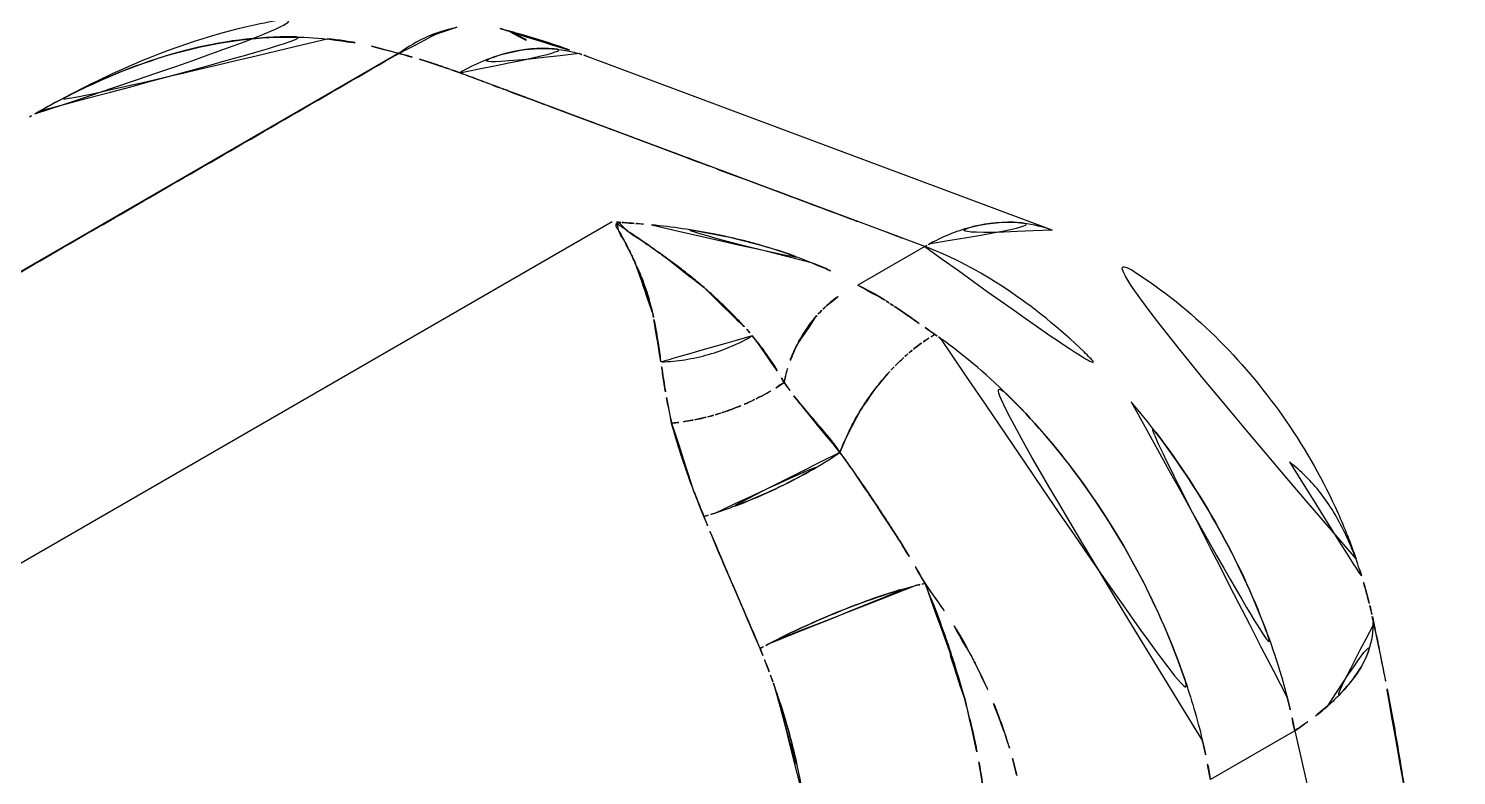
# Model space of a CAD drawing. Extents: x 16296660632 to 16296668616, y -37409619871 to -37409616241.
# Drawn here: x 16296668383.88 to 16296668428.5, y -37409617296.55 to -37409617273.2 of the extents above; entities that cross this region are included whole.
import ezdxf

# ---------------------------------------------------------------- set-up
doc = ezdxf.new("R2010")
doc.units = 0
doc.header["$LTSCALE"] = 10
doc.header["$MEASUREMENT"] = 0
doc.layers.get('0').update_dxf_attribs({"linetype": 'CONTINUOUS'})

msp = doc.modelspace()

# ---------------------------------------------------------------- linework, layer by layer
at = {"linetype": 'Continuous'}
for p, q in [((16296668395.449141, -37409617273.971077), (16296668370.458799, -37409617288.417267)), ((16296668401.32501, -37409617274.062286), (16296668415.860331, -37409617279.494713)), ((16296668411.88817, -37409617280.013237), (16296668397.352859, -37409617274.580811)), ((16296668402.121099, -37409617279.243431), (16296668357.93714, -37409617304.752457)), ((16296668411.88817, -37409617280.013237), (16296668409.79948, -37409617281.219109)), ((16296668423.449591, -37409617295.147041), (16296668420.8104, -37409617296.670738)), ((16296668423.449591, -37409617295.147041), (16296668428.49999, -37409617317.454643))]:
    msp.add_line(p, q, dxfattribs=at)
for points, start_tangent, end_tangent in [([(16296668384.082701, -37409617275.864952), (16296668386.659679, -37409617274.542252), (16296668390.984619, -37409617273.081261), (16296668395.32823, -37409617272.701561)], (0.868086171, 0.496413537), (0.998981567, -0.045120155)), ([(16296668395.45204, -37409617273.97583), (16296668396.375561, -37409617273.440331), (16296668397.268141, -37409617273.159363)], (0.812358887, 0.583157816), (0.983655389, 0.180061309)), ([(16296668397.26824, -37409617273.159821), (16296668396.99877, -37409617273.21907), (16296668395.452009, -37409617273.97525)], (-0.984145978, -0.177360349), (-0.812380224, -0.583128092)), ([(16296668398.616791, -37409617273.201424), (16296668398.928961, -37409617273.302788)], (0.966791251, -0.255567362), (0.932651898, -0.360777546)), ([(16296668398.61684, -37409617273.20121), (16296668399.287531, -37409617273.386711), (16296668400.653799, -37409617273.820847), (16296668401.324181, -37409617274.06208)], (0.967041751, -0.254617853), (0.936751753, -0.349994504)), ([(16296668398.928961, -37409617273.302788), (16296668399.267611, -37409617273.458603), (16296668399.804251, -37409617273.822594)], (0.932651898, -0.360777546), (0.769252644, -0.638944731)), ([(16296668384.24633, -37409617275.772011), (16296668385.20977, -37409617275.260406), (16296668388.77844, -37409617273.881813), (16296668392.169769, -37409617273.460114), (16296668393.210871, -37409617273.518913)], (0.87305184, 0.487627404), (0.994949948, -0.100372312)), ([(16296668393.210211, -37409617273.525299), (16296668392.05777, -37409617273.462738), (16296668388.624809, -37409617273.924583), (16296668385.069771, -37409617275.331467), (16296668384.24655, -37409617275.7724)], (-0.99470902, 0.102732491), (-0.872779876, -0.488114012)), ([(16296668393.210871, -37409617273.518913), (16296668395.449141, -37409617273.971077)], (0.994949948, -0.100372312), (0.955216797, -0.295906862)), ([(16296668395.452009, -37409617273.97525), (16296668393.210211, -37409617273.525299)], (-0.95733306, 0.288986873), (-0.99470902, 0.102732491)), ([(16296668397.352859, -37409617274.580811), (16296668398.870029, -37409617273.957024), (16296668400.309959, -37409617273.83503), (16296668401.08436, -37409617273.982269)], (0.866030302, 0.499991517), (0.958352131, -0.285589203)), ([(16296668401.084511, -37409617273.981789), (16296668400.667721, -37409617273.882301), (16296668399.54352, -37409617273.840691), (16296668398.41925, -37409617274.090309), (16296668397.352831, -37409617274.580811)], (-0.958069111, 0.28653722), (-0.866030278, -0.499991557)), ([(16296668370.460711, -37409617288.420593), (16296668373.37882, -37409617286.735558), (16296668378.08602, -37409617284.016243), (16296668382.986179, -37409617281.184013), (16296668388.720909, -37409617277.867882), (16296668395.449711, -37409617273.975166)], (0.866025458, 0.499999906), (0.86554962, 0.500823178)), ([(16296668395.449711, -37409617273.975166), (16296668395.793051, -37409617274.06871), (16296668396.09621, -37409617274.157112)], (0.966752074, -0.25571552), (0.957666129, -0.287881199)), ([(16296668396.941669, -37409617274.432037), (16296668396.83285, -37409617274.394341), (16296668395.45204, -37409617273.97583)], (-0.943912563, 0.330195509), (-0.967021485, 0.254694812)), ([(16296668396.09621, -37409617274.157112), (16296668396.366329, -37409617274.240402), (16296668396.583321, -37409617274.310417), (16296668396.77985, -37409617274.376198), (16296668396.941669, -37409617274.432053)], (0.957666129, -0.287881199), (0.943922914, -0.330165916)), ([(16296668401.08436, -37409617273.982269), (16296668401.322189, -37409617274.061729)], (0.958352131, -0.285589203), (0.937508033, -0.34796363)), ([(16296668401.324129, -37409617274.062218), (16296668401.084511, -37409617273.981789)], (-0.936936096, 0.349500717), (-0.958069111, 0.28653722)), ([(16296668396.941669, -37409617274.432053), (16296668396.966499, -37409617274.440758), (16296668397.146061, -37409617274.504761)], (0.943922914, -0.330165916), (0.940235598, -0.340524624)), ([(16296668397.146061, -37409617274.504761), (16296668396.941669, -37409617274.432037)], (-0.940350566, 0.340207014), (-0.943912563, 0.330195509)), ([(16296668397.146061, -37409617274.504761), (16296668397.149639, -37409617274.506073), (16296668397.35993, -37409617274.583458), (16296668397.366791, -37409617274.586021)], (0.940235598, -0.340524624), (0.93713124, -0.348977132)), ([(16296668397.352831, -37409617274.580811), (16296668397.146061, -37409617274.504761)], (-0.936718618, 0.350083177), (-0.940350566, 0.340207014)), ([(16296668397.366791, -37409617274.586021), (16296668397.55608, -37409617274.656754)], (0.93713124, -0.348977132), (0.936600733, -0.35039844)), ([(16296668397.55608, -37409617274.656754), (16296668397.76038, -37409617274.733124), (16296668397.993971, -37409617274.820419), (16296668398.020599, -37409617274.830383)], (0.936600733, -0.35039844), (0.93671036, -0.350105273)), ([(16296668398.020599, -37409617274.830383), (16296668398.205561, -37409617274.899498)], (0.93671036, -0.350105273), (0.936719432, -0.350080998)), ([(16296668398.205561, -37409617274.899498), (16296668398.377041, -37409617274.963577)], (0.936719432, -0.350080998), (0.936715845, -0.350090597)), ([(16296668398.377041, -37409617274.963577), (16296668398.401739, -37409617274.972832), (16296668398.56579, -37409617275.034142), (16296668398.665701, -37409617275.07148)], (0.936715845, -0.350090597), (0.936716685, -0.350088349)), ([(16296668398.665701, -37409617275.07148), (16296668398.71327, -37409617275.089256), (16296668398.793159, -37409617275.119118)], (0.936716685, -0.350088349), (0.936716753, -0.350088167)), ([(16296668398.793159, -37409617275.119118), (16296668398.8475, -37409617275.139412), (16296668398.971769, -37409617275.185867), (16296668399.08943, -37409617275.229843), (16296668399.203779, -37409617275.272583), (16296668399.31814, -37409617275.315308), (16296668399.435841, -37409617275.359306), (16296668399.56019, -37409617275.405777), (16296668399.694521, -37409617275.455978), (16296668399.842131, -37409617275.511162), (16296668400.006359, -37409617275.572533), (16296668400.114321, -37409617275.612877)], (0.936716753, -0.350088167), (0.936716742, -0.350088197)), ([(16296668400.114321, -37409617275.612877), (16296668400.1905, -37409617275.641342), (16296668400.39789, -37409617275.718857), (16296668400.631849, -37409617275.806297), (16296668400.89567, -37409617275.9049), (16296668401.192699, -37409617276.015907), (16296668401.526239, -37409617276.140572), (16296668401.89962, -37409617276.280113), (16296668402.316151, -37409617276.435783), (16296668402.77915, -37409617276.608833), (16296668403.291941, -37409617276.800484), (16296668403.85783, -37409617277.011978), (16296668404.48015, -37409617277.24456), (16296668405.16221, -37409617277.499474), (16296668405.40346, -37409617277.589638)], (0.936716742, -0.350088197), (0.936716742, -0.350088197)), ([(16296668383.909611, -37409617275.963272), (16296668384.082371, -37409617275.864342)], (0.865975249, 0.50008686), (0.869603821, 0.493750133)), ([(16296668384.082371, -37409617275.864342), (16296668384.24633, -37409617275.772011)], (0.869603821, 0.493750133), (0.87305184, 0.487627404)), ([(16296668405.40346, -37409617277.589638), (16296668405.907339, -37409617277.777946), (16296668406.71884, -37409617278.081261), (16296668407.600031, -37409617278.410591), (16296668408.554251, -37409617278.767212), (16296668409.584801, -37409617279.152367), (16296668410.6957, -37409617279.567558)], (0.936716742, -0.350088197), (0.936716742, -0.350088197)), ([(16296668412.069019, -37409617279.912827), (16296668413.402781, -37409617279.390404), (16296668414.844231, -37409617279.267677), (16296668415.860689, -37409617279.495659)], (0.881011516, 0.47309482), (0.937196928, -0.348800687)), ([(16296668415.86293, -37409617279.496521), (16296668414.968929, -37409617279.280022), (16296668413.45932, -37409617279.376427), (16296668412.068871, -37409617279.91256)], (-0.936852622, 0.349724411), (-0.880989484, -0.473135846)), ([(16296668402.331421, -37409617279.254463), (16296668402.121099, -37409617279.243431)], (-0.998389301, 0.0567345), (-0.99884478, 0.048053154)), ([(16296668402.32782, -37409617279.524902), (16296668402.27743, -37409617279.454468), (16296668402.23415, -37409617279.379303), (16296668402.235439, -37409617279.311592), (16296668402.312679, -37409617279.254173)], (-0.553407196, 0.832910845), (0.900937535, 0.433948796)), ([(16296668402.285521, -37409617279.253326), (16296668402.325689, -37409617279.52565)], (-0.064762361, -0.997900715), (0.322361626, -0.946616597)), ([(16296668402.312679, -37409617279.254173), (16296668402.29702, -37409617279.29451), (16296668402.30826, -37409617279.317146), (16296668402.33639, -37409617279.342667), (16296668402.388691, -37409617279.381073), (16296668402.477949, -37409617279.443619), (16296668402.567881, -37409617279.504837), (16296668402.61821, -37409617279.538727)], (-0.643257268, -0.765650108), (0.829027785, -0.559207414)), ([(16296668402.325689, -37409617279.52565), (16296668402.344231, -37409617279.575256), (16296668402.55138, -37409617279.94178)], (0.322361627, -0.946616597), (0.514411932, -0.857543214)), ([(16296668402.551531, -37409617279.941681), (16296668402.51626, -37409617279.873207), (16296668402.479851, -37409617279.802849), (16296668402.44351, -37409617279.732811), (16296668402.406981, -37409617279.66304), (16296668402.3696, -37409617279.593742), (16296668402.328911, -37409617279.526573), (16296668402.32782, -37409617279.524902)], (-0.456929185, 0.889503074), (-0.553407196, 0.832910845)), ([(16296668402.329769, -37409617279.256088), (16296668402.47374, -37409617279.264977)], (0.998269541, -0.058804112), (0.997920495, -0.064456845)), ([(16296668402.47386, -37409617279.262978), (16296668402.331421, -37409617279.254463)], (-0.998033748, 0.062678851), (-0.998389301, 0.0567345)), ([(16296668402.61762, -37409617279.53949), (16296668402.329769, -37409617279.256088)], (-0.791170031, 0.611596257), (-0.596520484, 0.802597852)), ([(16296668402.47374, -37409617279.264977), (16296668403.34672, -37409617279.336998)], (0.997920495, -0.064456845), (0.994938175, -0.100488941)), ([(16296668402.61821, -37409617279.538727), (16296668402.654631, -37409617279.563347)], (0.829027785, -0.559207413), (0.828059873, -0.560639677)), ([(16296668402.98321, -37409617279.787422), (16296668402.636669, -37409617279.554062), (16296668402.61762, -37409617279.53949)], (-0.843728225, 0.536770605), (-0.791170031, 0.611596257)), ([(16296668402.654631, -37409617279.563347), (16296668402.673241, -37409617279.575958), (16296668402.727409, -37409617279.612617), (16296668402.7824, -37409617279.649849), (16296668402.821671, -37409617279.676453)], (0.828059873, -0.560639677), (0.827838677, -0.560966242)), ([(16296668403.099649, -37409617279.310661), (16296668402.47386, -37409617279.262978)], (-0.995992805, 0.089433395), (-0.998033748, 0.062678851)), ([(16296668402.821671, -37409617279.676453), (16296668402.84112, -37409617279.689629), (16296668402.89628, -37409617279.727074), (16296668402.94879, -37409617279.762833), (16296668402.98369, -37409617279.786652)], (0.827838677, -0.560966242), (0.825690813, -0.564122931)), ([(16296668403.34672, -37409617279.336998), (16296668405.27142, -37409617279.618362), (16296668407.77702, -37409617280.297203), (16296668408.383011, -37409617280.528343)], (0.994938175, -0.100488941), (0.925850825, -0.377889203)), ([(16296668408.38183, -37409617280.531242), (16296668407.564831, -37409617280.222733), (16296668404.97127, -37409617279.559898), (16296668403.099649, -37409617279.310661)], (-0.924254934, 0.381775872), (-0.995992805, 0.089433395)), ([(16296668410.6957, -37409617279.567558), (16296668411.88818, -37409617280.013237)], (0.936716742, -0.350088197), (0.936716742, -0.350088196)), ([(16296668402.55138, -37409617279.94178), (16296668402.56002, -37409617279.956291), (16296668402.638821, -37409617280.099632)], (0.514411932, -0.857543214), (0.457393275, -0.889264523)), ([(16296668402.752991, -37409617280.342934), (16296668402.72596, -37409617280.287666), (16296668402.677561, -37409617280.190071), (16296668402.633181, -37409617280.101791), (16296668402.59207, -37409617280.020866), (16296668402.553379, -37409617279.945297), (16296668402.551531, -37409617279.941681)], (-0.437345228, 0.899293696), (-0.456929185, 0.889503074)), ([(16296668402.638821, -37409617280.099632), (16296668402.75453, -37409617280.342247)], (0.457393275, -0.889264523), (0.411769011, -0.911288254)), ([(16296668402.98369, -37409617279.786652), (16296668402.999741, -37409617279.797623), (16296668403.05032, -37409617279.832253), (16296668403.10181, -37409617279.867607), (16296668403.15556, -37409617279.90461), (16296668403.2129, -37409617279.944221), (16296668403.275209, -37409617279.987419), (16296668403.34379, -37409617280.035141), (16296668403.41996, -37409617280.088417)], (0.825690813, -0.564122931), (0.818767908, -0.574124649)), ([(16296668403.443569, -37409617280.10054), (16296668403.10412, -37409617279.865158), (16296668402.98321, -37409617279.787422)], (-0.810576225, 0.585633148), (-0.843728225, 0.536770605)), ([(16296668403.41996, -37409617280.088417), (16296668403.504999, -37409617280.148232), (16296668403.600229, -37409617280.215652), (16296668403.657801, -37409617280.256691)], (0.818767908, -0.574124649), (0.813570528, -0.581466247)), ([(16296668411.88818, -37409617280.013237), (16296668414.396259, -37409617281.315529), (16296668416.86554, -37409617283.309334), (16296668418.335051, -37409617284.870171)], (0.93676564, -0.349957334), (0.649110855, -0.760693827)), ([(16296668411.88822, -37409617280.013557), (16296668412.069019, -37409617279.912827)], (0.866027563, 0.49999626), (0.881011516, 0.47309482)), ([(16296668412.068871, -37409617279.91256), (16296668411.88818, -37409617280.013237)], (-0.880989484, -0.473135846), (-0.866029907, -0.499992201)), ([(16296668425.36475, -37409617289.780411), (16296668424.790541, -37409617288.334129), (16296668423.180059, -37409617285.47348), (16296668421.100599, -37409617282.961082), (16296668418.587429, -37409617280.893578), (16296668415.860849, -37409617279.495232)], (-0.326570533, 0.945172834), (-0.936665683, 0.350224782)), ([(16296668402.75453, -37409617280.342247), (16296668402.79014, -37409617280.421608)], (0.411768982, -0.911288267), (0.407822481, -0.913061238)), ([(16296668402.857571, -37409617280.563637), (16296668402.83703, -37409617280.519272), (16296668402.778959, -37409617280.396652), (16296668402.752991, -37409617280.342934)], (-0.417973034, 0.908459434), (-0.437345228, 0.899293696)), ([(16296668402.79014, -37409617280.421608), (16296668403.030899, -37409617280.983452), (16296668403.26433, -37409617281.652611), (16296668403.385229, -37409617282.10775)], (0.407822481, -0.913061238), (0.22935012, -0.97334399)), ([(16296668403.6577, -37409617280.256828), (16296668403.621429, -37409617280.230232), (16296668403.443569, -37409617280.10054)], (-0.806494896, 0.591241053), (-0.810576225, 0.585633148)), ([(16296668403.657801, -37409617280.256691), (16296668403.706949, -37409617280.291893), (16296668403.826481, -37409617280.378242), (16296668403.960051, -37409617280.476021), (16296668404.10877, -37409617280.586693), (16296668404.273491, -37409617280.711777), (16296668404.45476, -37409617280.852997), (16296668404.65299, -37409617281.01207), (16296668404.868349, -37409617281.190773), (16296668404.98889, -37409617281.293869)], (0.813570528, -0.581466247), (0.756483834, -0.654012392)), ([(16296668404.989, -37409617281.293739), (16296668404.81653, -37409617281.148827), (16296668404.194731, -37409617280.655884), (16296668403.6577, -37409617280.256828)], (-0.761154592, 0.648570495), (-0.806494896, 0.591241053)), ([(16296668408.383011, -37409617280.528343), (16296668409.79949, -37409617281.219116)], (0.925850825, -0.377889203), (0.86416967, -0.503200538)), ([(16296668403.383961, -37409617282.108063), (16296668403.356831, -37409617281.991737), (16296668403.279011, -37409617281.694908), (16296668403.198879, -37409617281.431862), (16296668403.11944, -37409617281.199654), (16296668403.042431, -37409617280.995308), (16296668402.969061, -37409617280.815819), (16296668402.900419, -37409617280.658096), (16296668402.857571, -37409617280.563637)], (-0.220082496, 0.975481263), (-0.417973034, 0.908459434)), ([(16296668404.98889, -37409617281.293869), (16296668405.10074, -37409617281.391472), (16296668405.349911, -37409617281.61544), (16296668405.615459, -37409617281.865349), (16296668405.89646, -37409617282.144577), (16296668406.191549, -37409617282.456291), (16296668406.49769, -37409617282.804207)], (0.756483834, -0.654012392), (0.644231489, -0.764830562)), ([(16296668405.251699, -37409617281.522797), (16296668404.989, -37409617281.293739)], (-0.745931156, 0.666023056), (-0.761154592, 0.648570495)), ([(16296668408.823311, -37409617281.858757), (16296668409.79949, -37409617281.219116)], (0.742604118, 0.669730636), (0.912999261, 0.407961211)), ([(16296668409.79949, -37409617281.219116), (16296668410.5888, -37409617281.657173), (16296668410.610319, -37409617281.670532)], (0.899008403, -0.437931378), (0.848869861, -0.528601891)), ([(16296668410.610241, -37409617281.670662), (16296668409.79949, -37409617281.219116)], (-0.849991185, 0.526796911), (-0.894816068, 0.446434995)), ([(16296668408.753559, -37409617281.92321), (16296668408.823311, -37409617281.858757)], (0.726089044, 0.687600684), (0.742604118, 0.669730635)), ([(16296668408.823311, -37409617281.858757), (16296668408.753559, -37409617281.92321)], (-0.742654286, -0.669675005), (-0.726114824, -0.68757346)), ([(16296668410.610319, -37409617281.670532), (16296668410.726231, -37409617281.743698)], (0.848869861, -0.528601891), (0.84249808, -0.538699346)), ([(16296668410.72625, -37409617281.74366), (16296668410.610241, -37409617281.670662)], (-0.842879727, 0.538102003), (-0.849991185, 0.526796911)), ([(16296668410.726231, -37409617281.743698), (16296668410.861111, -37409617281.831131)], (0.84249808, -0.538699346), (0.835890066, -0.548896892)), ([(16296668410.861139, -37409617281.831093), (16296668410.72625, -37409617281.74366)], (-0.835684295, 0.549210122), (-0.842879727, 0.538102002)), ([(16296668410.861111, -37409617281.831131), (16296668410.98424, -37409617281.912842)], (0.835890066, -0.548896891), (0.830690205, -0.556734932)), ([(16296668410.984221, -37409617281.91288), (16296668410.861139, -37409617281.831093)], (-0.830235132, 0.557413335), (-0.835684295, 0.549210123)), ([(16296668410.98424, -37409617281.912842), (16296668411.37714, -37409617282.182404), (16296668411.4058, -37409617282.202423)], (0.830690204, -0.556734932), (0.819665219, -0.572842848)), ([(16296668403.385229, -37409617282.10775), (16296668403.45615, -37409617282.434662)], (0.22935012, -0.97334399), (0.195514704, -0.98070077)), ([(16296668403.640091, -37409617283.619904), (16296668403.56913, -37409617283.140182), (16296668403.49972, -37409617282.704041), (16296668403.430189, -37409617282.325417), (16296668403.383961, -37409617282.108063)], (-0.143549092, 0.989643197), (-0.220082496, 0.975481263)), ([(16296668408.45508, -37409617282.23864), (16296668407.955429, -37409617282.971092), (16296668407.85845, -37409617283.16066)], (-0.647142416, -0.762369132), (-0.434398767, -0.900720662)), ([(16296668408.45507, -37409617282.238617), (16296668408.61672, -37409617282.059319)], (0.64720272, 0.762317938), (0.691589978, 0.722290317)), ([(16296668408.61672, -37409617282.059334), (16296668408.45508, -37409617282.23864)], (-0.691566888, -0.722312425), (-0.647142416, -0.762369132)), ([(16296668408.61672, -37409617282.059319), (16296668408.753559, -37409617281.92321)], (0.691589978, 0.722290317), (0.726089044, 0.687600684)), ([(16296668408.753559, -37409617281.92321), (16296668408.61672, -37409617282.059334)], (-0.726114824, -0.68757346), (-0.691566888, -0.722312425)), ([(16296668411.40576, -37409617282.202477), (16296668410.984221, -37409617281.91288)], (-0.820671553, 0.571400212), (-0.830235132, 0.557413334)), ([(16296668411.4058, -37409617282.202423), (16296668412.201891, -37409617282.763924)], (0.819665219, -0.572842848), (0.817772895, -0.575541043)), ([(16296668403.45615, -37409617282.434662), (16296668403.60438, -37409617283.335228), (16296668403.643351, -37409617283.619469)], (0.195514704, -0.98070077), (0.134182212, -0.990956676)), ([(16296668406.49769, -37409617282.804207), (16296668405.84421, -37409617283.132301), (16296668405.13019, -37409617283.385872), (16296668404.390881, -37409617283.550301), (16296668403.66629, -37409617283.619179), (16296668403.640091, -37409617283.619904)], (-0.863117256, -0.505003566), (-0.999674255, -0.025522216)), ([(16296668406.418579, -37409617282.710289), (16296668406.149099, -37409617282.405388)], (-0.647582728, 0.761995151), (-0.675978837, 0.736921035)), ([(16296668406.497749, -37409617282.804176), (16296668406.8703, -37409617283.277702), (16296668407.1978, -37409617283.753242), (16296668407.487499, -37409617284.261803)], (0.641847166, -0.766832586), (0.451753172, -0.892142966)), ([(16296668407.85845, -37409617283.16066), (16296668407.95521, -37409617282.97142), (16296668408.45507, -37409617282.238617)], (0.434197839, 0.900817538), (0.64720272, 0.762317938)), ([(16296668412.202009, -37409617282.763992), (16296668411.40576, -37409617282.202477)], (-0.812272611, 0.583277983), (-0.820671553, 0.571400211)), ([(16296668412.201891, -37409617282.763924), (16296668411.901529, -37409617282.951736)], (-0.866142766, -0.499796668), (-0.829063974, -0.55915376)), ([(16296668412.20188, -37409617282.764053), (16296668412.38114, -37409617282.889633)], (0.823147964, -0.567826936), (0.814891341, -0.579613753)), ([(16296668412.38114, -37409617282.889633), (16296668412.202009, -37409617282.763992)], (-0.814582956, 0.580047073), (-0.822822617, 0.568298285)), ([(16296668407.271271, -37409617283.893944), (16296668406.82095, -37409617283.218613), (16296668406.49753, -37409617282.804359)], (-0.522087313, 0.852892044), (-0.637979391, 0.770053438)), ([(16296668407.85845, -37409617283.16066), (16296668407.487749, -37409617284.260689)], (-0.434398767, -0.900720662), (-0.201574843, -0.979473115)), ([(16296668411.433861, -37409617283.304703), (16296668411.60166, -37409617283.168953)], (0.766186159, 0.642618682), (0.788807011, 0.614640951)), ([(16296668411.601789, -37409617283.169128), (16296668411.43383, -37409617283.304657)], (-0.789631128, -0.613581846), (-0.766813225, -0.641870297)), ([(16296668411.60166, -37409617283.168953), (16296668411.722059, -37409617283.07769)], (0.788807012, 0.614640951), (0.805057069, 0.593197367)), ([(16296668411.722309, -37409617283.078011), (16296668411.62077, -37409617283.154442), (16296668411.601789, -37409617283.169128)], (-0.805719378, -0.592297462), (-0.789631128, -0.613581846)), ([(16296668411.722059, -37409617283.07769), (16296668411.90122, -37409617282.951286)], (0.805057069, 0.593197367), (0.829071142, 0.559143132)), ([(16296668411.901529, -37409617282.951736), (16296668411.722309, -37409617283.078011)], (-0.829063974, -0.55915376), (-0.805719378, -0.592297462)), ([(16296668411.90122, -37409617282.951286), (16296668412.20188, -37409617282.764053)], (0.829071142, 0.559143132), (0.868202, 0.49621093)), ([(16296668412.38114, -37409617282.889633), (16296668414.598789, -37409617284.778801), (16296668416.78368, -37409617287.348312), (16296668418.61808, -37409617290.311188), (16296668419.989441, -37409617293.486526), (16296668420.558001, -37409617295.433548)], (0.814891341, -0.579613753), (0.232180012, -0.972672834)), ([(16296668407.488501, -37409617284.260117), (16296668407.85845, -37409617283.16066)], (0.200844624, 0.97962311), (0.434197839, 0.900817538)), ([(16296668411.01231, -37409617283.690582), (16296668410.8892, -37409617283.816269)], (-0.708449826, -0.705761181), (-0.690997425, -0.722857219)), ([(16296668411.012289, -37409617283.690567), (16296668411.190241, -37409617283.519653)], (0.708798021, 0.705411486), (0.733502285, 0.679686985)), ([(16296668411.190161, -37409617283.519569), (16296668411.05105, -37409617283.65229), (16296668411.01231, -37409617283.690582)], (-0.733182486, -0.680031942), (-0.708449826, -0.705761181)), ([(16296668411.190241, -37409617283.519653), (16296668411.303869, -37409617283.41674)], (0.733502285, 0.679686985), (0.748800418, 0.662795544)), ([(16296668411.30377, -37409617283.416618), (16296668411.190161, -37409617283.519569)], (-0.748916768, -0.662664074), (-0.733182486, -0.680031942)), ([(16296668411.303869, -37409617283.41674), (16296668411.433861, -37409617283.304703)], (0.748800418, 0.662795545), (0.766186159, 0.642618682)), ([(16296668411.43383, -37409617283.304657), (16296668411.30377, -37409617283.416618)], (-0.766813225, -0.641870297), (-0.748916768, -0.662664073)), ([(16296668420.55801, -37409617295.43354), (16296668419.98914, -37409617293.488289), (16296668418.61791, -37409617290.315857), (16296668416.78298, -37409617287.351768), (16296668414.599079, -37409617284.780838), (16296668412.38114, -37409617282.889633)], (-0.232472111, 0.972603063), (-0.814582957, 0.580047073)), ([(16296668403.67794, -37409617283.871681), (16296668403.6401, -37409617283.619911)], (-0.146746556, 0.989174124), (-0.151548197, 0.988449869)), ([(16296668403.677719, -37409617283.871696), (16296668403.75057, -37409617284.36293), (16296668403.76391, -37409617284.443413)], (0.136878891, -0.99058779), (0.166313411, -0.986072943)), ([(16296668403.76498, -37409617284.44323), (16296668403.73513, -37409617284.253532), (16296668403.67794, -37409617283.871681)], (-0.159117579, 0.98725964), (-0.146746556, 0.989174124)), ([(16296668407.487749, -37409617284.260689), (16296668407.271271, -37409617283.893944)], (-0.495689578, 0.868499765), (-0.522087313, 0.852892044)), ([(16296668410.273979, -37409617284.546494), (16296668410.4617, -37409617284.303841), (16296668410.731831, -37409617283.985977)], (0.596617817, 0.802525501), (0.66810933, 0.744063118)), ([(16296668410.73192, -37409617283.986061), (16296668410.514219, -37409617284.23941), (16296668410.273991, -37409617284.546494)], (-0.668100195, -0.74407132), (-0.596656998, -0.802496372)), ([(16296668410.731831, -37409617283.985977), (16296668410.889139, -37409617283.816223)], (0.66810933, 0.744063118), (0.691189066, 0.722673976)), ([(16296668410.8892, -37409617283.816269), (16296668410.73192, -37409617283.986061)], (-0.690997425, -0.722857219), (-0.668100195, -0.74407132)), ([(16296668410.889139, -37409617283.816223), (16296668411.012289, -37409617283.690567)], (0.691189066, 0.722673975), (0.708798021, 0.705411486)), ([(16296668403.76391, -37409617284.443413), (16296668403.816151, -37409617284.73645)], (0.166313411, -0.986072943), (0.183784053, -0.982966643)), ([(16296668406.80761, -37409617284.675774), (16296668407.487631, -37409617284.261864)], (0.882977444, 0.469415417), (0.820796133, 0.571221243)), ([(16296668407.487499, -37409617284.261803), (16296668406.807541, -37409617284.675636)], (-0.820746591, -0.571292423), (-0.882871907, -0.469613879)), ([(16296668407.487631, -37409617284.261864), (16296668407.99246, -37409617284.926147)], (0.615065203, -0.788476249), (0.620152081, -0.78448161)), ([(16296668407.99222, -37409617284.926361), (16296668407.488501, -37409617284.260117)], (-0.634065509, 0.773279335), (-0.559852146, 0.828592527)), ([(16296668410.273991, -37409617284.546494), (16296668410.03026, -37409617284.893204), (16296668409.88269, -37409617285.123993)], (-0.596656998, -0.802496372), (-0.524057909, -0.851682633)), ([(16296668403.976891, -37409617285.532654), (16296668403.844419, -37409617284.903557), (16296668403.76498, -37409617284.44323)], (-0.234396072, 0.972141184), (-0.159117579, 0.98725964)), ([(16296668403.816151, -37409617284.73645), (16296668403.97661, -37409617285.532173)], (0.183784053, -0.982966643), (0.205219821, -0.978715906)), ([(16296668405.964399, -37409617285.059967), (16296668406.41835, -37409617284.868317)], (0.933024624, 0.359812521), (0.908583243, 0.417703831)), ([(16296668406.418369, -37409617284.868347), (16296668405.964371, -37409617285.059914)], (-0.908506545, -0.417870623), (-0.933122219, -0.359559347)), ([(16296668406.41835, -37409617284.868317), (16296668406.80761, -37409617284.675774)], (0.908583243, 0.417703831), (0.882977444, 0.469415417)), ([(16296668406.807541, -37409617284.675636), (16296668406.71032, -37409617284.726433), (16296668406.418369, -37409617284.868347)], (-0.882871907, -0.469613879), (-0.908506545, -0.417870623)), ([(16296668407.99246, -37409617284.926147), (16296668407.999531, -37409617284.935066), (16296668408.600861, -37409617285.646347), (16296668409.236771, -37409617286.447197)], (0.620152081, -0.78448161), (0.584333901, -0.811513335)), ([(16296668409.236799, -37409617286.447144), (16296668408.67868, -37409617285.737007), (16296668408.072281, -37409617285.023293), (16296668407.99222, -37409617284.926361)], (-0.567267185, 0.823533813), (-0.634065509, 0.773279335)), ([(16296668409.882681, -37409617285.123993), (16296668410.273979, -37409617284.546494)], (0.524110937, 0.851650002), (0.596617817, 0.802525501)), ([(16296668418.335051, -37409617284.870171), (16296668419.135889, -37409617285.862801), (16296668421.068649, -37409617288.817223), (16296668422.534531, -37409617291.972893), (16296668423.20957, -37409617294.096481)], (0.649110855, -0.760693827), (0.250368756, -0.968150549)), ([(16296668404.57089, -37409617285.452942), (16296668403.976891, -37409617285.532654)], (-0.984164074, -0.177259909), (-0.996257553, -0.086434295)), ([(16296668404.570869, -37409617285.452812), (16296668404.78175, -37409617285.411583)], (0.984236667, 0.176856394), (0.978413341, 0.206657527)), ([(16296668404.781759, -37409617285.411659), (16296668404.57089, -37409617285.452942)], (-0.978402614, -0.206708311), (-0.984164074, -0.177259909)), ([(16296668404.78175, -37409617285.411583), (16296668404.9643, -37409617285.370583)], (0.978413341, 0.206657528), (0.972842338, 0.231468758)), ([(16296668404.964319, -37409617285.370667), (16296668404.85037, -37409617285.39682), (16296668404.781759, -37409617285.411659)], (-0.972901922, -0.231218186), (-0.978402613, -0.206708311)), ([(16296668404.9643, -37409617285.370583), (16296668405.19562, -37409617285.311684)], (0.972842338, 0.231468757), (0.965162412, 0.26165152)), ([(16296668405.19565, -37409617285.311821), (16296668404.964319, -37409617285.370667)], (-0.965142642, -0.261724436), (-0.972901922, -0.231218186)), ([(16296668405.19562, -37409617285.311684), (16296668405.432119, -37409617285.243568)], (0.965162412, 0.26165152), (0.956457531, 0.291871532)), ([(16296668405.432131, -37409617285.243622), (16296668405.19565, -37409617285.311821)], (-0.956310261, -0.292353697), (-0.965142642, -0.261724436)), ([(16296668405.432119, -37409617285.243568), (16296668405.610609, -37409617285.18676)], (0.956457531, 0.291871532), (0.949202819, 0.314664913)), ([(16296668405.6106, -37409617285.186707), (16296668405.432131, -37409617285.243622)], (-0.949056657, -0.315105478), (-0.956310261, -0.292353697)), ([(16296668405.610609, -37409617285.18676), (16296668405.964399, -37409617285.059967)], (0.949202819, 0.314664913), (0.933024624, 0.359812521)), ([(16296668405.964371, -37409617285.059914), (16296668405.80117, -37409617285.12075), (16296668405.6106, -37409617285.186707)], (-0.933122219, -0.359559347), (-0.949056657, -0.315105478)), ([(16296668409.383539, -37409617286.078598), (16296668409.752371, -37409617285.34359), (16296668409.882681, -37409617285.123993)], (0.396898935, 0.917862318), (0.524110937, 0.851650002)), ([(16296668409.88269, -37409617285.123993), (16296668409.617809, -37409617285.589378), (16296668409.3836, -37409617286.078644)], (-0.524057909, -0.851682633), (-0.397329812, -0.91767588)), ([(16296668423.20948, -37409617294.096497), (16296668422.529449, -37409617291.960999), (16296668421.05596, -37409617288.79496), (16296668419.12541, -37409617285.849098), (16296668418.334869, -37409617284.870323)], (-0.250262799, 0.968177944), (-0.649276731, 0.760552251)), ([(16296668403.97661, -37409617285.532173), (16296668404.254299, -37409617286.475319), (16296668404.59119, -37409617287.447998), (16296668404.672899, -37409617287.666069)], (0.256218194, -0.966618972), (0.354810025, -0.934938418)), ([(16296668403.976839, -37409617285.532173), (16296668404.570869, -37409617285.452812)], (0.996299317, 0.085951562), (0.984236667, 0.176856394)), ([(16296668404.673479, -37409617287.66584), (16296668404.547649, -37409617287.332893), (16296668404.41345, -37409617286.964203), (16296668404.287201, -37409617286.597794), (16296668404.170759, -37409617286.233757), (16296668403.976851, -37409617285.532173)], (-0.358178696, 0.933653052), (-0.236838841, 0.971548951)), ([(16296668409.23691, -37409617286.447067), (16296668409.383539, -37409617286.078598)], (0.341648045, 0.93982797), (0.396898935, 0.917862319)), ([(16296668409.3836, -37409617286.078644), (16296668409.2917, -37409617286.301666), (16296668409.236799, -37409617286.447144)], (-0.397329812, -0.91767588), (-0.341796731, -0.939773906)), ([(16296668405.335991, -37409617288.345383), (16296668406.063379, -37409617288.085693), (16296668407.211201, -37409617287.593117), (16296668408.307079, -37409617287.026993), (16296668409.236811, -37409617286.447197)], (0.950978558, 0.309256823), (0.820824022, 0.571181167)), ([(16296668409.236771, -37409617286.447197), (16296668408.28458, -37409617287.040024), (16296668407.211729, -37409617287.593292), (16296668406.089149, -37409617288.076042), (16296668405.336029, -37409617288.345497)], (-0.820606869, -0.571493103), (-0.951078656, -0.308948848)), ([(16296668409.236811, -37409617286.447197), (16296668410.079599, -37409617287.657242), (16296668410.10383, -37409617287.693336)], (0.597279055, -0.802033497), (0.557409105, -0.830237972)), ([(16296668423.281639, -37409617286.748192), (16296668424.252411, -37409617287.71489), (16296668425.00256, -37409617288.940208), (16296668425.527161, -37409617290.278259), (16296668425.60449, -37409617290.531242)], (0.794162876, -0.607704967), (0.282677484, -0.959215013)), ([(16296668410.103901, -37409617287.693291), (16296668409.23691, -37409617286.447067)], (-0.562272689, 0.826951887), (-0.578127501, 0.81594644)), ([(16296668404.672899, -37409617287.666069), (16296668404.98419, -37409617288.453796)], (0.354810025, -0.934938418), (0.378958407, -0.925413705)), ([(16296668404.98419, -37409617288.453796), (16296668404.68816, -37409617287.704048), (16296668404.673479, -37409617287.66584)], (-0.373726289, 0.927539035), (-0.358178697, 0.933653052)), ([(16296668410.10383, -37409617287.693336), (16296668410.899429, -37409617288.898529)], (0.557409105, -0.830237971), (0.540055417, -0.841629459)), ([(16296668410.899441, -37409617288.898529), (16296668410.137329, -37409617287.7425), (16296668410.103901, -37409617287.693291)], (-0.538132747, 0.842860099), (-0.562272689, 0.826951887)), ([(16296668404.98419, -37409617288.453796), (16296668405.292061, -37409617289.201233)], (0.376722527, -0.926326151), (0.385109379, -0.922870937)), ([(16296668404.98423, -37409617288.453789), (16296668405.335991, -37409617288.345383)], (0.960235228, 0.279192241), (0.950978558, 0.309256823)), ([(16296668405.336029, -37409617288.345497), (16296668404.984209, -37409617288.453796)], (-0.951078657, -0.308948845), (-0.960332411, -0.278857776)), ([(16296668405.292089, -37409617289.201233), (16296668404.9844, -37409617288.453728)], (-0.386180639, 0.922423175), (-0.374393565, 0.927269895)), ([(16296668410.899429, -37409617288.898529), (16296668410.97695, -37409617289.019836), (16296668411.02013, -37409617289.087868)], (0.540055417, -0.841629459), (0.535024074, -0.844836813)), ([(16296668411.01976, -37409617289.088089), (16296668410.899441, -37409617288.898529)], (-0.533666561, 0.845694981), (-0.538132747, 0.842860099)), ([(16296668405.292061, -37409617289.201233), (16296668405.553101, -37409617289.819801), (16296668405.868429, -37409617290.551262)], (0.385109379, -0.922870937), (0.397872855, -0.917440566)), ([(16296668405.868521, -37409617290.551224), (16296668405.84717, -37409617290.501839), (16296668405.62365, -37409617289.98288), (16296668405.40296, -37409617289.46476), (16296668405.292089, -37409617289.201233)], (-0.396926414, 0.917850436), (-0.386180639, 0.922423175)), ([(16296668411.02013, -37409617289.087868), (16296668411.08147, -37409617289.185066)], (0.535024074, -0.844836813), (0.532340418, -0.846530377)), ([(16296668411.080971, -37409617289.185387), (16296668411.03314, -37409617289.109306), (16296668411.01976, -37409617289.088089)], (-0.531301144, 0.847183035), (-0.533666561, 0.845694981)), ([(16296668411.08147, -37409617289.185066), (16296668411.893999, -37409617290.546303)], (0.532340419, -0.846530377), (0.491414688, -0.870925717)), ([(16296668411.894501, -37409617290.547363), (16296668411.080971, -37409617289.185387)], (-0.492164882, 0.870501998), (-0.531301144, 0.847183035)), ([(16296668425.53525, -37409617290.30143), (16296668425.36475, -37409617289.780411)], (-0.295230946, 0.95542592), (-0.326570533, 0.945172834)), ([(16296668405.868429, -37409617290.551262), (16296668406.14992, -37409617291.201073), (16296668406.230021, -37409617291.387123)], (0.397872855, -0.917440566), (0.394796997, -0.918768377)), ([(16296668406.230169, -37409617291.38707), (16296668406.072571, -37409617291.022583), (16296668405.868521, -37409617290.551224)], (-0.396292045, 0.918124509), (-0.396926414, 0.917850436)), ([(16296668407.03384, -37409617292.421997), (16296668407.692789, -37409617292.091553), (16296668408.852711, -37409617291.569992), (16296668410.04508, -37409617291.101517), (16296668411.07827, -37409617290.756882), (16296668411.640869, -37409617290.602943)], (0.885161829, 0.465283287), (0.972006302, 0.234954782)), ([(16296668411.640909, -37409617290.603111), (16296668411.345301, -37409617290.680077), (16296668410.73781, -37409617290.862968), (16296668409.416861, -37409617291.339882), (16296668408.047541, -37409617291.924683), (16296668407.37812, -37409617292.24575), (16296668407.033871, -37409617292.42205)], (-0.971782681, -0.23587798), (-0.88527395, -0.465069922)), ([(16296668411.640869, -37409617290.602943), (16296668411.893999, -37409617290.546303)], (0.972006302, 0.234954782), (0.979655276, 0.200687668)), ([(16296668411.893999, -37409617290.546303), (16296668411.640909, -37409617290.603111)], (-0.979655815, -0.200685039), (-0.971782681, -0.23587798)), ([(16296668411.893999, -37409617290.546303), (16296668412.70789, -37409617292.72007), (16296668413.133671, -37409617294.150139)], (0.388350092, -0.921511913), (0.258204991, -0.966090152)), ([(16296668411.89448, -37409617290.547401), (16296668413.3456, -37409617292.818382)], (0.594594407, -0.804025802), (0.47164752, -0.881787172)), ([(16296668425.64081, -37409617290.657333), (16296668425.53525, -37409617290.30143)], (-0.273367212, 0.96190975), (-0.295230946, 0.95542592)), ([(16296668425.605249, -37409617290.531029), (16296668425.588751, -37409617290.474998)], (-0.280427437, 0.959875227), (-0.284615444, 0.958641773)), ([(16296668425.60449, -37409617290.531242), (16296668425.64097, -37409617290.657303)], (0.282677484, -0.959215013), (0.273380031, -0.961906107)), ([(16296668425.703489, -37409617290.884178), (16296668425.605249, -37409617290.531029)], (-0.256183644, 0.966628129), (-0.280427438, 0.959875227)), ([(16296668425.64097, -37409617290.657303), (16296668425.703409, -37409617290.884201)], (0.273380032, -0.961906107), (0.257313566, -0.966327961)), ([(16296668413.34585, -37409617292.81826), (16296668413.28731, -37409617292.708839), (16296668411.894501, -37409617290.547363)], (-0.468503271, 0.883461762), (-0.606374368, 0.795179304)), ([(16296668425.703409, -37409617290.884201), (16296668425.754869, -37409617291.083054)], (0.257313566, -0.966327961), (0.243936033, -0.969791324)), ([(16296668425.75486, -37409617291.083061), (16296668425.73184, -37409617290.992653), (16296668425.703489, -37409617290.884178)], (-0.24417495, 0.969731197), (-0.256183644, 0.966628129)), ([(16296668425.754869, -37409617291.083054), (16296668425.81217, -37409617291.318581)], (0.243936033, -0.969791324), (0.228930014, -0.973442884)), ([(16296668425.8125, -37409617291.318497), (16296668425.75486, -37409617291.083061)], (-0.231739054, 0.972777986), (-0.24417495, 0.969731197)), ([(16296668406.230021, -37409617291.387123), (16296668406.738279, -37409617292.581169)], (0.394796997, -0.918768377), (0.389374614, -0.921079481)), ([(16296668406.73847, -37409617292.581078), (16296668406.297939, -37409617291.544243), (16296668406.230169, -37409617291.38707)], (-0.384901581, 0.922957623), (-0.396292045, 0.918124509)), ([(16296668425.81217, -37409617291.318581), (16296668425.87174, -37409617291.581459)], (0.228930014, -0.973442884), (0.213244004, -0.976998974)), ([(16296668425.858191, -37409617291.51432), (16296668425.8125, -37409617291.318497)], (-0.222906947, 0.974839727), (-0.231739054, 0.972777986)), ([(16296668425.87174, -37409617291.581459), (16296668425.896959, -37409617291.851143)], (0.171890856, -0.985116), (0.017270952, -0.999850846)), ([(16296668425.87236, -37409617291.581322), (16296668426.859529, -37409617296.848106)], (0.213675771, -0.976904634), (0.156133051, -0.987736033)), ([(16296668425.8976, -37409617291.851128), (16296668425.87236, -37409617291.581322)], (-0.017148723, 0.99985295), (-0.172057863, 0.985086845)), ([(16296668413.13419, -37409617294.149986), (16296668411.89448, -37409617290.547401)], (-0.264548631, 0.964372346), (-0.332091325, 0.943247238)), ([(16296668424.478069, -37409617294.37117), (16296668424.881531, -37409617293.984009), (16296668425.715019, -37409617292.763901), (16296668425.8976, -37409617291.851128)], (0.748550958, 0.663077268), (-0.017148723, 0.99985295)), ([(16296668425.896959, -37409617291.851143), (16296668425.72303, -37409617292.742531), (16296668424.898161, -37409617293.965553), (16296668424.47773, -37409617294.370796)], (0.017270952, -0.999850846), (-0.748455467, -0.663185053)), ([(16296668426.083361, -37409617292.575562), (16296668425.858191, -37409617291.51432)], (-0.198875314, 0.9800248), (-0.222906947, 0.974839727)), ([(16296668406.738279, -37409617292.581169), (16296668407.03384, -37409617292.421997)], (0.875474257, 0.483264756), (0.885161829, 0.465283287)), ([(16296668406.738279, -37409617292.581169), (16296668406.96373, -37409617293.14315)], (0.384699301, -0.923041953), (0.359791076, -0.933032894)), ([(16296668407.033871, -37409617292.42205), (16296668406.738279, -37409617292.581169)], (-0.88527395, -0.465069923), (-0.875474165, -0.483264924)), ([(16296668406.963751, -37409617293.143143), (16296668406.738279, -37409617292.581169)], (-0.359688316, 0.933072513), (-0.384896207, 0.922959863)), ([(16296668413.3456, -37409617292.818382), (16296668413.388981, -37409617292.900078), (16296668413.47357, -37409617293.062889)], (0.47164752, -0.881787172), (0.455772361, -0.890096374)), ([(16296668413.473141, -37409617293.06311), (16296668413.34585, -37409617292.81826)], (-0.453905406, 0.891049876), (-0.468503271, 0.883461762)), ([(16296668413.47357, -37409617293.062889), (16296668414.370951, -37409617295.18354)], (0.455772361, -0.890096374), (0.323073933, -0.946373729)), ([(16296668406.96373, -37409617293.14315), (16296668407.12834, -37409617293.583893)], (0.359791076, -0.933032894), (0.339850256, -0.94047956)), ([(16296668407.128269, -37409617293.583923), (16296668406.963751, -37409617293.143143)], (-0.339636307, 0.940556845), (-0.359688317, 0.933072513)), ([(16296668426.858709, -37409617296.844841), (16296668426.72109, -37409617295.996857), (16296668426.409969, -37409617294.235123), (16296668426.083361, -37409617292.575562)], (-0.15608038, 0.987744357), (-0.198875314, 0.9800248)), ([(16296668407.12834, -37409617293.583893), (16296668407.170839, -37409617293.702583)], (0.339850256, -0.94047956), (0.334416905, -0.94242524)), ([(16296668407.170759, -37409617293.702606), (16296668407.128269, -37409617293.583923)], (-0.334191671, 0.942505134), (-0.339636307, 0.940556845)), ([(16296668407.170839, -37409617293.702583), (16296668407.364321, -37409617294.272926), (16296668407.830521, -37409617295.953003), (16296668408.0529, -37409617297.069328)], (0.334416905, -0.94242524), (0.164544549, -0.986369653)), ([(16296668408.05286, -37409617297.069344), (16296668407.83215, -37409617295.961037), (16296668407.36199, -37409617294.266472), (16296668407.170759, -37409617293.702606)], (-0.164663548, 0.986349794), (-0.334191671, 0.942505134)), ([(16296668414.370991, -37409617295.183533), (16296668414.326441, -37409617295.054581), (16296668413.473141, -37409617293.06311)], (-0.322389247, 0.946607191), (-0.453905406, 0.891049876)), ([(16296668413.133671, -37409617294.150139), (16296668413.320431, -37409617294.893303), (16296668413.720711, -37409617297.027313)], (0.258204991, -0.966090152), (0.13701437, -0.99056906)), ([(16296668423.20957, -37409617294.096481), (16296668423.449591, -37409617295.147049)], (0.250368756, -0.968150549), (0.194249929, -0.980952071)), ([(16296668424.47773, -37409617294.370796), (16296668423.448931, -37409617295.146843)], (-0.748455467, -0.663185053), (-0.838183135, -0.545388881)), ([(16296668413.51709, -37409617295.804947), (16296668413.47735, -37409617295.606232), (16296668413.351681, -37409617295.02552), (16296668413.13419, -37409617294.149986)], (-0.191723267, 0.981449025), (-0.264548631, 0.964372346)), ([(16296668423.448931, -37409617295.146843), (16296668423.20948, -37409617294.096497)], (-0.1933455, 0.981130734), (-0.250262799, 0.968177944)), ([(16296668423.449591, -37409617295.147049), (16296668424.478069, -37409617294.37117)], (0.838183724, 0.545387976), (0.748550958, 0.663077268)), ([(16296668414.370951, -37409617295.18354), (16296668414.39576, -37409617295.256767), (16296668414.73494, -37409617296.425163)], (0.323073933, -0.946373729), (0.23361574, -0.972329001)), ([(16296668414.763639, -37409617296.546783), (16296668414.370991, -37409617295.183533)], (-0.228546278, 0.97353305), (-0.322389247, 0.946607191)), ([(16296668420.558001, -37409617295.433548), (16296668420.81019, -37409617296.670677)], (0.232180012, -0.972672834), (0.166196411, -0.98609267)), ([(16296668413.72287, -37409617297.026962), (16296668413.69293, -37409617296.832909), (16296668413.59201, -37409617296.20974), (16296668413.51709, -37409617295.804947)], (-0.151952524, 0.988387794), (-0.191723267, 0.981449025)), ([(16296668420.8104, -37409617296.670753), (16296668420.55801, -37409617295.43354)], (-0.166163623, 0.986098195), (-0.232472111, 0.972603063)), ([(16296668414.73494, -37409617296.425163), (16296668414.7635, -37409617296.546806)], (0.23361574, -0.972329001), (0.223624092, -0.974675467))]:
    msp.add_spline(points, degree=3, dxfattribs=dict(at, start_tangent=start_tangent, end_tangent=end_tangent))

doc.saveas('drawing.dxf')
